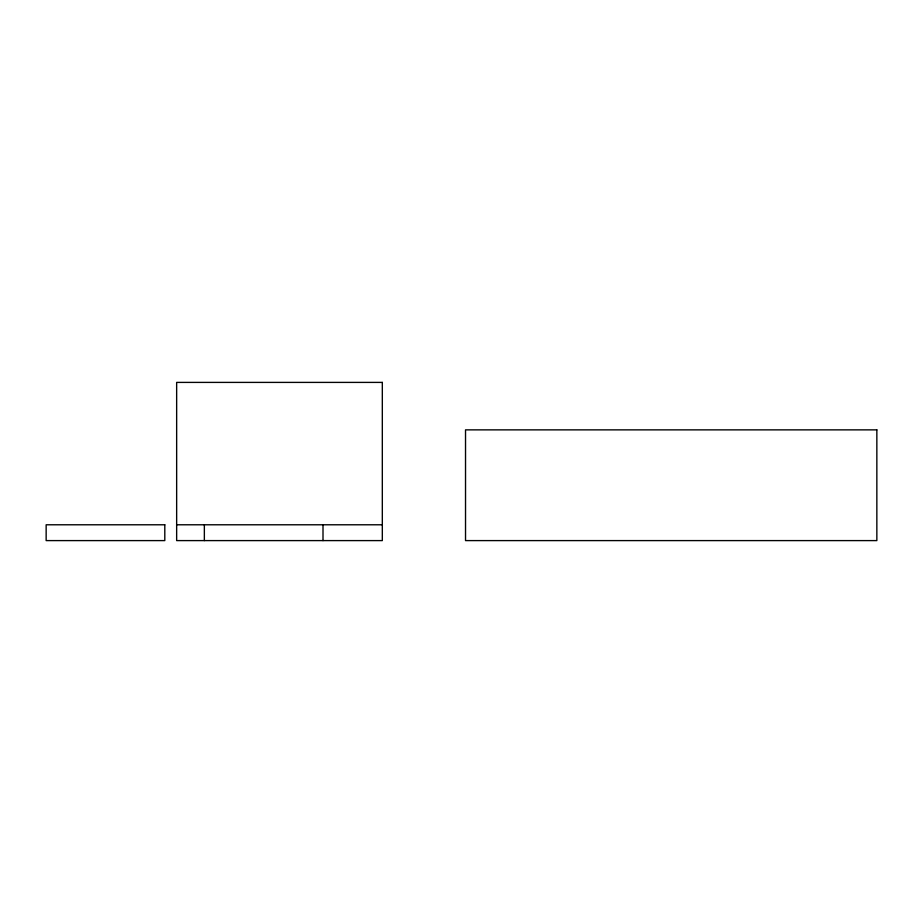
<?xml version="1.0" encoding="UTF-8"?>
<svg xmlns="http://www.w3.org/2000/svg" width="923" height="923" viewBox="0 0 923 923"><rect width="100%" height="100%" fill="white"/><g stroke="black" fill="none" stroke-linecap="round" stroke-linejoin="round"><path stroke-width="1.38" d="M176.651 524.783L382.318 524.783M323.004 524.783L323.004 540.601M204.352 524.783L204.352 540.601M382.318 382.399L176.651 382.399L176.651 540.601L382.318 540.601L382.318 382.399M876.85 429.864L465.527 429.864L465.527 540.601L876.85 540.601L876.85 429.864M164.802 524.783L46.15 524.783L46.15 540.601L164.802 540.601L164.802 524.783"/></g></svg>
